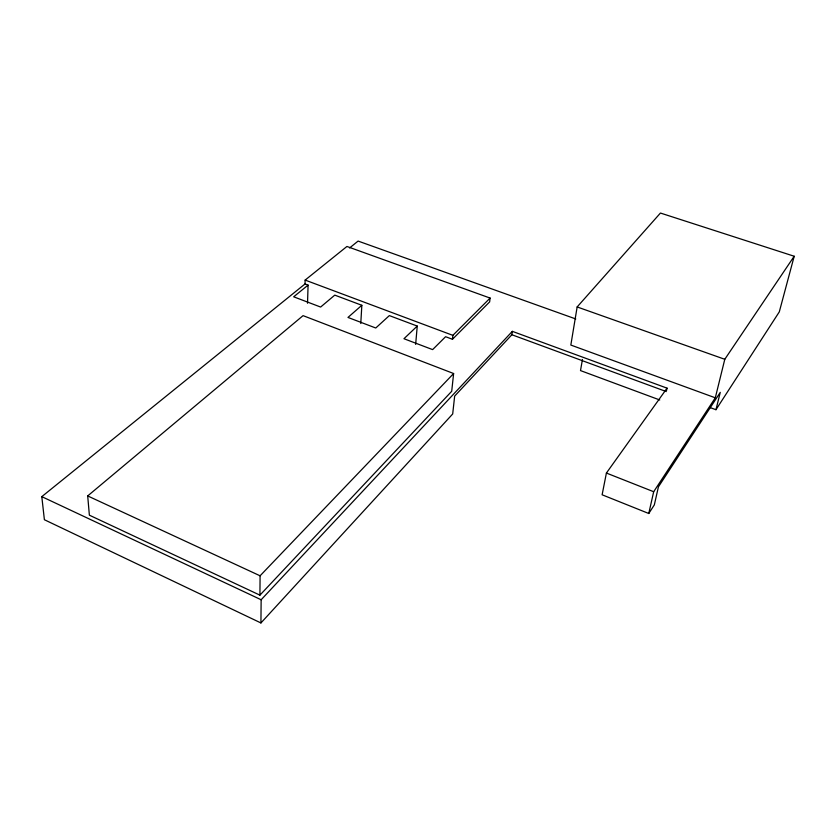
<?xml version="1.0" encoding="UTF-8"?>
<svg xmlns="http://www.w3.org/2000/svg" width="836" height="836" viewBox="0 0 836 836"><rect width="100%" height="100%" fill="white"/><g stroke="black" fill="none" stroke-linecap="round" stroke-linejoin="round"><path stroke-width="1.25" d="M259.923 595.148L260.09 575.805L453.624 373.525L303.06 315.642L87.696 495.926L89.368 515.175L259.923 595.148L451.712 391.279L453.624 373.525M305.025 283.958L308.087 285.107L293.676 296.801L320.627 307.052L334.776 295.129L361.842 305.286L347.975 317.44L375.761 328.005L389.346 315.6L417.248 326.071L403.955 338.726L432.62 349.615L445.598 336.709L452.454 339.28L489.635 301.911L490.105 298.076L346.93 246.463L305.14 280.081L305.025 283.958L41.8 496.647L44.392 519.731L260.926 622.956L261.145 599.757L512.343 331.349L667.055 388.155L666.553 390.443M307.523 303.259L308.087 285.107M360.776 323.522L361.842 305.286M415.649 344.401L417.248 326.071M452.454 339.28L452.861 335.351L490.105 298.076M260.926 622.956L452.694 413.966L454.659 396.097L511.883 334.745L512.343 331.349M577.153 306.948L570.831 345.059L715.302 397.811L724.791 359.292L794.2 256.244L660.44 213.044L577.153 306.948L724.791 359.292M582.441 359.47L580.508 370.588L659.75 399.974M667.055 388.155L606.403 473.051L602.119 494.787L648.767 513.492L654.316 504.934L658.434 486.803L720.266 392.366L715.961 409.713L710.297 407.634M648.767 513.492L653.679 491.725L715.302 397.811M794.2 256.244L779.298 311.87L715.961 409.713M349.584 247.958L358.101 241.071L575.753 318.955M511.883 334.745L666.302 391.582M305.14 280.081L452.861 335.351M606.403 473.051L653.679 491.725M87.696 495.926L260.09 575.805M41.8 496.647L261.145 599.757"/></g></svg>
